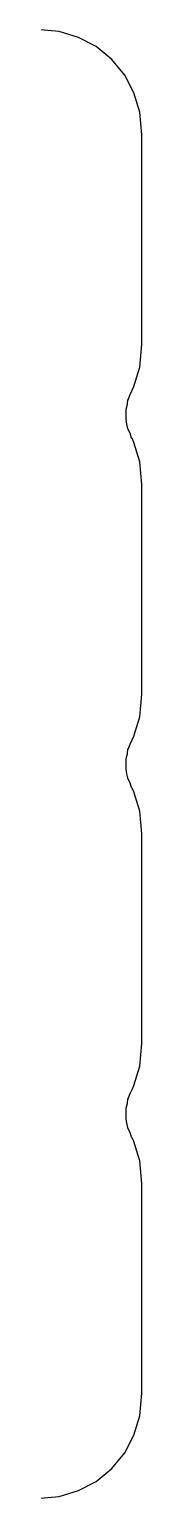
# Model space of a CAD drawing. Extents: x 100.2 to 129.8, y -164.8 to -95.2.
# Drawn here: x 125.019 to 125.191, y -118.291 to -115.559 of the extents above; entities that cross this region are included whole.
import ezdxf

# ---------------------------------------------------------------- set-up
doc = ezdxf.new("R2010")
doc.units = 0
doc.layers.add('BLACK', color=7, linetype='CONTINUOUS')

msp = doc.modelspace()

# ---------------------------------------------------------------- linework, layer by layer
at = {"layer": 'BLACK', "linetype": 'CONTINUOUS'}
for p, q in [((125.037, -115.563), (124.995, -115.559)), ((125.073, -115.574), (125.037, -115.563)), ((125.106, -115.591), (125.073, -115.574)), ((125.135, -115.615), (125.106, -115.591)), ((125.159, -115.644), (125.135, -115.615)), ((125.176, -115.677), (125.159, -115.644)), ((125.187, -115.713), (125.176, -115.677)), ((125.191, -115.755), (125.187, -115.713)), ((125.191, -116.145), (125.191, -115.755)), ((125.187, -116.187), (125.191, -116.145)), ((125.176, -116.223), (125.187, -116.187)), ((125.166, -116.246), (125.169, -116.238)), ((125.166, -116.247), (125.166, -116.246)), ((125.169, -116.238), (125.173, -116.23)), ((125.173, -116.23), (125.176, -116.223)), ((125.162, -116.265), (125.164, -116.256)), ((125.162, -116.266), (125.162, -116.265)), ((125.162, -116.265), (125.162, -116.265)), ((125.162, -116.274), (125.162, -116.266)), ((125.164, -116.256), (125.165, -116.247)), ((125.165, -116.247), (125.166, -116.247)), ((125.162, -116.283), (125.162, -116.274)), ((125.162, -116.284), (125.162, -116.283)), ((125.163, -116.293), (125.162, -116.284)), ((125.162, -116.284), (125.162, -116.284)), ((125.165, -116.301), (125.163, -116.293)), ((125.165, -116.302), (125.165, -116.301)), ((125.169, -116.31), (125.165, -116.302)), ((125.165, -116.302), (125.165, -116.302)), ((125.172, -116.319), (125.169, -116.31)), ((125.173, -116.32), (125.172, -116.319)), ((125.172, -116.319), (125.172, -116.319)), ((125.172, -116.319), (125.172, -116.319)), ((125.172, -116.319), (125.172, -116.319)), ((125.176, -116.327), (125.173, -116.32)), ((125.187, -116.363), (125.176, -116.327)), ((125.191, -116.405), (125.187, -116.363)), ((125.191, -116.795), (125.191, -116.405)), ((125.187, -116.837), (125.191, -116.795)), ((125.176, -116.873), (125.187, -116.837)), ((125.173, -116.88), (125.176, -116.873)), ((125.164, -116.906), (125.165, -116.897)), ((125.165, -116.897), (125.166, -116.897)), ((125.166, -116.896), (125.169, -116.888)), ((125.166, -116.897), (125.166, -116.896)), ((125.169, -116.888), (125.173, -116.88)), ((125.162, -116.915), (125.164, -116.906)), ((125.162, -116.916), (125.162, -116.915)), ((125.162, -116.915), (125.162, -116.915)), ((125.162, -116.924), (125.162, -116.916)), ((125.162, -116.933), (125.162, -116.924)), ((125.162, -116.934), (125.162, -116.933)), ((125.163, -116.943), (125.162, -116.934)), ((125.162, -116.934), (125.162, -116.934)), ((125.165, -116.951), (125.163, -116.943)), ((125.165, -116.952), (125.165, -116.951)), ((125.169, -116.96), (125.165, -116.952)), ((125.165, -116.952), (125.165, -116.952)), ((125.172, -116.969), (125.169, -116.96)), ((125.173, -116.97), (125.172, -116.969)), ((125.172, -116.969), (125.172, -116.969)), ((125.172, -116.969), (125.172, -116.969)), ((125.172, -116.969), (125.172, -116.969)), ((125.176, -116.977), (125.173, -116.97)), ((125.187, -117.013), (125.176, -116.977)), ((125.191, -117.055), (125.187, -117.013)), ((125.191, -117.445), (125.191, -117.055)), ((125.187, -117.487), (125.191, -117.445)), ((125.176, -117.523), (125.187, -117.487)), ((125.169, -117.538), (125.173, -117.53)), ((125.173, -117.53), (125.176, -117.523)), ((125.162, -117.565), (125.164, -117.556)), ((125.164, -117.556), (125.165, -117.547)), ((125.165, -117.547), (125.166, -117.547)), ((125.166, -117.546), (125.169, -117.538)), ((125.166, -117.547), (125.166, -117.546)), ((125.162, -117.566), (125.162, -117.565)), ((125.162, -117.565), (125.162, -117.565)), ((125.162, -117.574), (125.162, -117.566)), ((125.162, -117.583), (125.162, -117.574)), ((125.162, -117.584), (125.162, -117.583)), ((125.163, -117.593), (125.162, -117.584)), ((125.162, -117.584), (125.162, -117.584)), ((125.165, -117.601), (125.163, -117.593)), ((125.165, -117.602), (125.165, -117.601)), ((125.169, -117.61), (125.165, -117.602)), ((125.165, -117.602), (125.165, -117.602)), ((125.172, -117.619), (125.169, -117.61)), ((125.173, -117.62), (125.172, -117.619)), ((125.172, -117.619), (125.172, -117.619)), ((125.172, -117.619), (125.172, -117.619)), ((125.172, -117.619), (125.172, -117.619)), ((125.176, -117.627), (125.173, -117.62)), ((125.187, -117.663), (125.176, -117.627)), ((125.191, -117.705), (125.187, -117.663)), ((125.191, -118.095), (125.191, -117.705)), ((125.187, -118.137), (125.191, -118.095)), ((125.176, -118.173), (125.187, -118.137)), ((125.159, -118.206), (125.176, -118.173)), ((125.135, -118.235), (125.159, -118.206)), ((125.106, -118.259), (125.135, -118.235)), ((125.073, -118.276), (125.106, -118.259)), ((124.995, -118.291), (125.037, -118.287)), ((125.037, -118.287), (125.073, -118.276))]:
    msp.add_line(p, q, dxfattribs=at)

doc.saveas('drawing.dxf')
